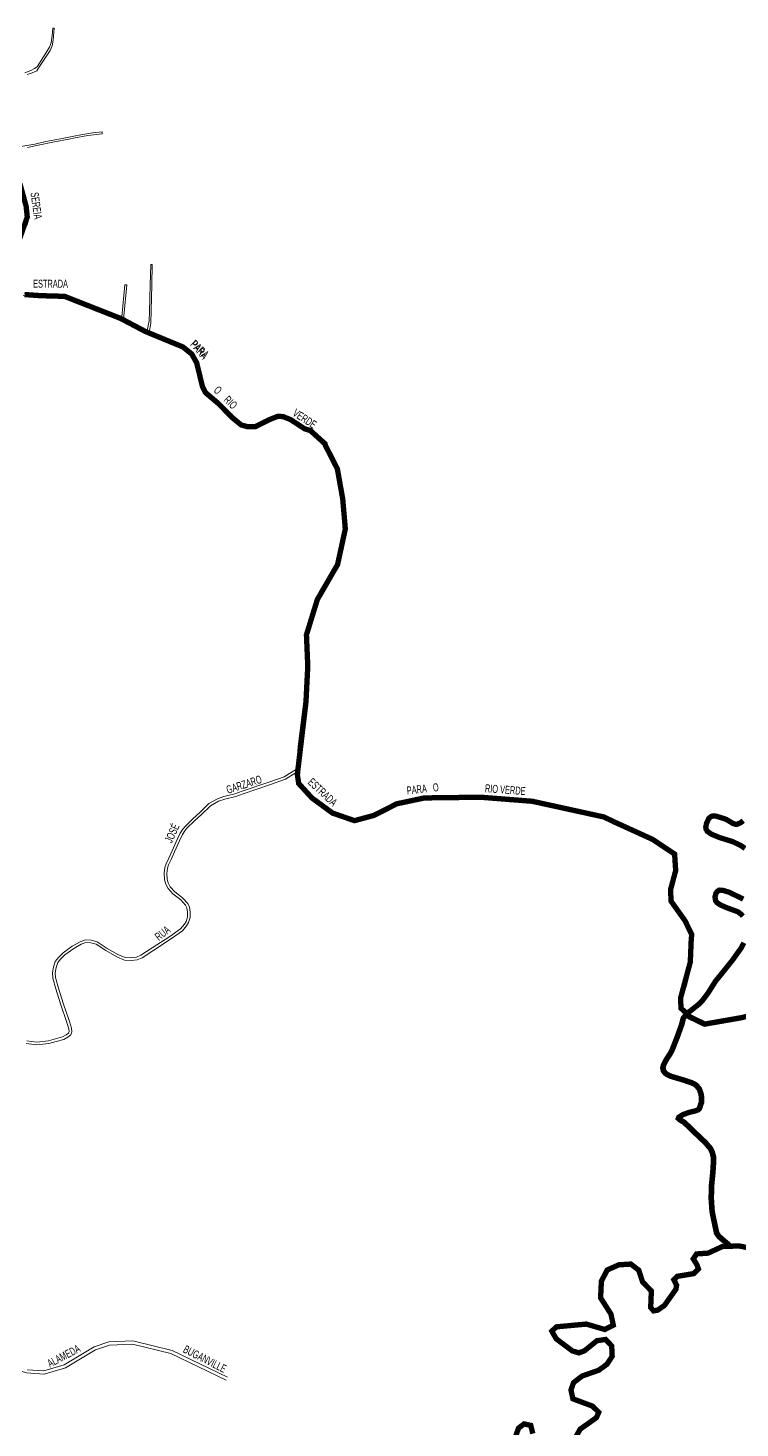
# Model space of a CAD drawing. Header units: millimetres. Extents: x 617885 to 663705, y 7172943 to 7234736.
# Drawn here: x 652920 to 654254, y 7180658 to 7183281 of the extents above; entities that cross this region are included whole.
import ezdxf

# ---------------------------------------------------------------- set-up
doc = ezdxf.new("R2010")
doc.units = ezdxf.units.MM
doc.layers.add('BAIRROS', color=12, linetype='Continuous')
doc.layers.add('TOP_VIAS 10.000', color=7, linetype='Continuous', lineweight=9)
doc.layers.add('VIAS', color=7, linetype='Continuous', lineweight=5)
doc.styles.add('LDUP', font='LDUP.SHX')

msp = doc.modelspace()

# ---------------------------------------------------------------- linework, layer by layer
at = {"layer": 'BAIRROS', "lineweight": 40, "ltscale": 0.3, "const_width": 10}
for points in [[(652905.3, 7182989.4), (652916.9, 7182947.3), (652919, 7182926.9), (652904.9, 7182887)], [(652905.3, 7182989.4), (652916.9, 7182947.3), (652919, 7182926.9), (652904.9, 7182887)], [(652914, 7182781.8), (652943.6, 7182779.7), (652988.9, 7182778.4), (653093.5, 7182737.2), (653140.1, 7182712.6), (653210.6, 7182683.5), (653227, 7182670.3), (653236.2, 7182654), (653247, 7182609.5), (653252.5, 7182598.2), (653276.6, 7182577.8), (653303.3, 7182550.8), (653319.7, 7182537.3), (653330.5, 7182534.4), (653345.5, 7182534), (653372.2, 7182547.3), (653388, 7182553.5), (653398, 7182553.1), (653412.2, 7182547.3), (653438.4, 7182530.2), (653449.2, 7182526.9), (653476.7, 7182501.9), (653477.2, 7182499.2), (653499.7, 7182455.1), (653509.7, 7182398.9), (653514.6, 7182342.6), (653500.1, 7182275.8), (653462.2, 7182210.2), (653441.8, 7182144), (653444.3, 7182085.5), (653440.9, 7182018), (653426.3, 7181895.4), (653424.7, 7181882.6), (653427.3, 7181865.4), (653452.1, 7181838.3), (653490.7, 7181810), (653531.7, 7181795.8), (653568.4, 7181805.7), (653611, 7181827.4), (653662.7, 7181838.4), (653768.1, 7181839.7), (653864.7, 7181832.1), (653998.8, 7181802.7), (654019.9, 7181792.6), (654090.2, 7181760.6), (654131.2, 7181733.2), (654133.2, 7181702.2), (654123.6, 7181666.3), (654124.6, 7181644.9), (654150.7, 7181608.2), (654163.2, 7181582.5), (654162.3, 7181571.7), (654160.6, 7181530.8), (654142.5, 7181463.8), (654143.1, 7181444.3), (654154.2, 7181434), (654154.2, 7181434), (654176.2, 7181451.5), (654182.7, 7181457.8), (654193.6, 7181472.4), (654207.9, 7181495), (654223.3, 7181514), (654239.7, 7181534.5), (654256.1, 7181557.5), (654260.9, 7181566.9)], [(652914, 7182781.8), (652943.6, 7182779.7), (652988.9, 7182778.4), (653093.5, 7182737.2), (653140.1, 7182712.6), (653210.6, 7182683.5), (653227, 7182670.3), (653236.2, 7182654), (653247, 7182609.5), (653252.5, 7182598.2), (653276.6, 7182577.8), (653303.3, 7182550.8), (653319.7, 7182537.3), (653330.5, 7182534.4), (653345.5, 7182534), (653372.2, 7182547.3), (653388, 7182553.5), (653398, 7182553.1), (653412.2, 7182547.3), (653438.4, 7182530.2), (653449.2, 7182526.9), (653476.7, 7182501.9), (653477.2, 7182499.2), (653499.7, 7182455.1), (653509.7, 7182398.9), (653514.6, 7182342.6), (653500.1, 7182275.8), (653462.2, 7182210.2), (653441.8, 7182144), (653444.3, 7182085.5), (653440.9, 7182018), (653426.3, 7181895.4), (653424.7, 7181882.6), (653427.3, 7181865.4), (653452.1, 7181838.3), (653490.7, 7181810), (653531.7, 7181795.8), (653568.4, 7181805.7), (653611, 7181827.4), (653662.7, 7181838.4), (653768.1, 7181839.7), (653864.7, 7181832.1), (653998.8, 7181802.7), (654019.9, 7181792.6), (654090.2, 7181760.6), (654131.2, 7181733.2), (654133.2, 7181702.2), (654123.6, 7181666.3), (654124.6, 7181644.9), (654150.7, 7181608.2), (654163.2, 7181582.5), (654162.3, 7181571.7), (654160.6, 7181530.8), (654142.5, 7181463.8), (654143.1, 7181444.3), (654154.2, 7181433.9), (654147.5, 7181425.8), (654146.6, 7181423.1), (654144.2, 7181413.6), (654136.2, 7181391.3), (654126.7, 7181366.7), (654122.7, 7181359.1), (654116.4, 7181349.4), (654113.5, 7181344.5), (654109.9, 7181336.7), (654109, 7181332.7), (654110, 7181327), (654113.6, 7181322.4), (654116.8, 7181320), (654124, 7181316.6), (654149.2, 7181309.1), (654164, 7181304), (654169.2, 7181301.3), (654172.3, 7181298.8), (654177.3, 7181292.5), (654180.3, 7181283.7), (654181.5, 7181276.7), (654181.5, 7181268), (654180.3, 7181265.6), (654178.6, 7181259.8), (654176.8, 7181255.4), (654175.2, 7181253.8), (654169.4, 7181251.6), (654161.5, 7181249.8), (654157.6, 7181248.8), (654146, 7181244.6), (654139, 7181240), (654138.1, 7181237.6), (654141, 7181234.9), (654147.2, 7181231.4), (654149.9, 7181229.4), (654168.5, 7181211.4), (654188.8, 7181192.1), (654197.6, 7181181.7), (654200.9, 7181175.7), (654203.5, 7181166.1), (654203.8, 7181156.5), (654202.6, 7181137.3), (654200.1, 7181111.8), (654199.5, 7181087.6), (654201.2, 7181063.1), (654206.3, 7181038.4), (654209.6, 7181022.8), (654213.7, 7181016.6), (654229.3, 7181003.3), (654236, 7180998.2), (654220.7, 7180997.7), (654194, 7180985.3), (654172.4, 7180983.8), (654166.1, 7180974.5), (654173.1, 7180963.4), (654175.7, 7180955.8), (654166.8, 7180946.9), (654136.3, 7180941.8), (654129.9, 7180935.5), (654135, 7180925.3), (654133.7, 7180917.7), (654112.1, 7180887.2), (654099.4, 7180878.4), (654091.8, 7180877.1), (654086.4, 7180883.5), (654087.7, 7180914.3), (654071.2, 7180931.4), (654064, 7180953.4), (654049.2, 7180964.8), (654026.8, 7180963.4), (654005.1, 7180953.8), (653994.1, 7180932.8), (653992.6, 7180901.5), (654012, 7180871.1), (654016.4, 7180850.2), (654000.5, 7180842.2), (653966, 7180852.3), (653910.1, 7180847.2), (653901.3, 7180839.1), (653909.6, 7180824.6), (653939.4, 7180802.2), (653952.1, 7180798.4), (653962.3, 7180802.2), (653985.7, 7180821.1), (654002.1, 7180823.5), (654013.4, 7180811.4), (654014.3, 7180792), (654004.7, 7180777.2), (653989.3, 7180765.9), (653958.1, 7180755), (653941.9, 7180742.5), (653937.1, 7180728.7), (653940.8, 7180712.2), (653977.6, 7180698.5), (653989.2, 7180687), (653984.7, 7180676.9), (653954.3, 7180655.3), (653945.7, 7180639.7)], [(654263.1, 7181743.8), (654255.7, 7181748.8), (654240, 7181756.5), (654215.4, 7181764.1), (654199.8, 7181770.6), (654192.5, 7181775.8), (654189.9, 7181780.4), (654189.6, 7181784), (654191.1, 7181791.2), (654195.4, 7181800.2), (654199.2, 7181803.3), (654201.8, 7181804.3), (654207.4, 7181804.6), (654223.9, 7181799.7), (654229.3, 7181797.3), (654229.3, 7181797.3), (654240, 7181790.8), (654245.3, 7181789), (654247.9, 7181789), (654255.1, 7181792), (654259.7, 7181795.8)], [(654259.7, 7181795.8), (654255.1, 7181792), (654247.9, 7181789), (654245.3, 7181789), (654240, 7181790.8), (654229.3, 7181797.3), (654229.3, 7181797.3), (654223.9, 7181799.7), (654207.4, 7181804.6), (654201.8, 7181804.3), (654199.2, 7181803.3), (654195.4, 7181800.2), (654191.1, 7181791.2), (654189.6, 7181784), (654189.9, 7181780.4), (654192.5, 7181775.8), (654199.8, 7181770.6), (654215.4, 7181764.1), (654240, 7181756.5), (654255.7, 7181748.8), (654263.1, 7181743.8)], [(654259.1, 7181616.8), (654255.9, 7181620.3), (654249.9, 7181624.9), (654237.4, 7181629.5), (654228.1, 7181632.9), (654216.2, 7181638.2), (654210.3, 7181642.5), (654208, 7181645.8), (654206.8, 7181652.9), (654208.6, 7181659.6), (654210.9, 7181662.8), (654214, 7181665.2), (654215.8, 7181665.6), (654221.6, 7181665.2), (654233.1, 7181661.7), (654259.8, 7181648.8)], [(654259.8, 7181648.8), (654233.1, 7181661.7), (654221.6, 7181665.2), (654215.8, 7181665.6), (654214, 7181665.2), (654210.9, 7181662.8), (654208.6, 7181659.6), (654206.8, 7181652.9), (654208, 7181645.8), (654210.3, 7181642.5), (654216.2, 7181638.2), (654228.1, 7181632.9), (654237.4, 7181629.5), (654249.9, 7181624.9), (654255.9, 7181620.3), (654259.1, 7181616.8)], [(654260.9, 7181566.9), (654256.1, 7181557.5), (654239.7, 7181534.5), (654223.3, 7181514), (654207.9, 7181495), (654193.6, 7181472.4), (654182.7, 7181457.8), (654176.2, 7181451.5), (654153.9, 7181433.8), (654158.5, 7181428.3), (654187.2, 7181414.4), (654256, 7181426.4), (654297.6, 7181436.4)], [(654298.2, 7181436.6), (654256.5, 7181426.6), (654187.8, 7181414.6), (654159.1, 7181428.5), (654154.6, 7181433.8), (654148.1, 7181426), (654147.2, 7181423.3), (654144.8, 7181413.8), (654136.8, 7181391.5), (654127.2, 7181366.9), (654123.3, 7181359.3), (654117, 7181349.6), (654114, 7181344.7), (654110.5, 7181336.9), (654109.6, 7181332.9), (654110.6, 7181327.2), (654114.2, 7181322.6), (654117.4, 7181320.2), (654124.6, 7181316.8), (654149.8, 7181309.3), (654164.6, 7181304.2), (654169.8, 7181301.5), (654172.9, 7181299), (654177.8, 7181292.7), (654180.9, 7181283.9), (654182.1, 7181276.9), (654182.1, 7181268.2), (654180.9, 7181265.8), (654179.2, 7181260), (654177.4, 7181255.6), (654175.7, 7181254), (654170, 7181251.8), (654162.1, 7181250), (654158.2, 7181249), (654146.6, 7181244.8), (654139.6, 7181240.2), (654138.7, 7181237.8), (654141.6, 7181235.1), (654147.8, 7181231.6), (654150.5, 7181229.6), (654169.1, 7181211.6), (654189.4, 7181192.3), (654198.2, 7181181.9), (654201.5, 7181175.9), (654204.1, 7181166.3), (654204.4, 7181156.7), (654203.2, 7181137.5), (654200.7, 7181112), (654200.1, 7181087.8), (654201.7, 7181063.3), (654206.8, 7181038.6), (654210.2, 7181023), (654214.3, 7181016.8), (654229.9, 7181003.5), (654235.8, 7180998.2), (654251.4, 7180998.8), (654320.7, 7180985.4)], [(653865.8, 7180647), (653861.8, 7180662.5), (653849.4, 7180665.2), (653839, 7180657.4), (653833.8, 7180643)]]:
    msp.add_lwpolyline(points, dxfattribs=at)
at = {"layer": 'VIAS', "color": 253}
for points in [[(652918.6, 7183194.3), (652928.3, 7183197.3), (652936.7, 7183201.1), (652941.8, 7183209.2), (652961.8, 7183239.2), (652965.4, 7183247.8), (652967.4, 7183258.5), (652969.6, 7183281.2), (652966.9, 7183281.3), (652965.6, 7183267.4), (652963.6, 7183253.3), (652960.6, 7183245.2), (652955.4, 7183237), (652937.3, 7183208.5), (652932.4, 7183205.7), (652925.5, 7183201.8), (652914.3, 7183197.6)], [(652919.2, 7183057.3), (652942.6, 7183062.2), (652966.7, 7183067.1), (653000, 7183073.9), (653005.5, 7183075), (653032.3, 7183079.6), (653059.4, 7183082.7), (653059.5, 7183086.6), (653041.2, 7183085), (653019.5, 7183081.2), (653006, 7183078.5), (653000, 7183077.2), (652984.1, 7183074), (652971.3, 7183071.6), (652953.7, 7183068.4), (652933.4, 7183063.6), (652903.4, 7183058.4)], [(652918.9, 7182912), (652921.6, 7182923), (652921.9, 7182930), (652919.8, 7182947.8)], [(654256.6, 7181430.1), (654188.3, 7181418.2), (654162, 7181431), (654146.9, 7181446), (654146.1, 7181462.7), (654153.9, 7181489.3), (654163.8, 7181530.7), (654166.6, 7181582.6), (654154.1, 7181608.4), (654127.5, 7181647), (654127.3, 7181665.6), (654136.2, 7181699.4), (654133.8, 7181735), (654093.8, 7181762.4), (654000.6, 7181805.5), (653865.5, 7181835.1), (653767.4, 7181843.1), (653662.9, 7181841.3), (653611, 7181831.3), (653568.2, 7181809.9), (653531.8, 7181799.2), (653492.3, 7181812.3), (653455.5, 7181840.5), (653431.5, 7181866.2), (653428.5, 7181879.4), (653432.9, 7181934), (653443.5, 7182018.2), (653447, 7182090), (653445.3, 7182144.8), (653465.1, 7182207.7), (653502.4, 7182272.5), (653517, 7182338.2), (653512.5, 7182402.3), (653502.5, 7182456.7), (653478.5, 7182505.6), (653452.3, 7182528.1), (653446.8, 7182530.1), (653441, 7182532.5), (653435.3, 7182535.4), (653428.3, 7182540), (653421.6, 7182545), (653415.5, 7182549.2), (653406.9, 7182553), (653398.6, 7182556), (653391.7, 7182556.2), (653382.9, 7182554.8), (653375.1, 7182551.7), (653366.5, 7182547.6), (653356, 7182541.8), (653351, 7182540.1), (653346.4, 7182538.6), (653341.6, 7182537.6), (653337.2, 7182537.7), (653330.1, 7182538.4), (653325.7, 7182539.3), (653318.9, 7182542.8), (653312.4, 7182547.7), (653305.3, 7182553.4), (653292.7, 7182566.1), (653280.5, 7182578.1), (653273.9, 7182583.7), (653266, 7182590.2), (653258.2, 7182597.2), (653252.3, 7182604.1), (653248.6, 7182610.7), (653245.6, 7182621.1), (653243.1, 7182632.7), (653240.3, 7182646.9), (653237.6, 7182656.2), (653231.5, 7182668.1), (653224.2, 7182677.1), (653210.9, 7182686.7), (653198, 7182693.4), (653184.5, 7182698.7), (653163.9, 7182706.1), (653148.7, 7182711.8), (653147.8, 7182712.7), (653147.6, 7182714.1), (653149.5, 7182724.6), (653150.2, 7182727.9), (653152, 7182800), (653152.8, 7182837.8), (653150.3, 7182838.2), (653149.4, 7182800), (653148.2, 7182750), (653147.2, 7182732.4), (653145, 7182720.3), (653144, 7182716.6), (653142.2, 7182714.8), (653140.6, 7182714.6), (653120.4, 7182725.8), (653101.3, 7182735.9), (653100.3, 7182736.7), (653099.7, 7182738.4), (653099.7, 7182741.3), (653105.2, 7182800), (653102, 7182800), (653096.1, 7182740.1), (653095.8, 7182739.3), (653095.1, 7182738.7), (653093.3, 7182738.6), (653060.5, 7182754), (653039.6, 7182762.2), (653016.7, 7182771.3), (653000, 7182777), (652995, 7182779.1), (652991.1, 7182779.9), (652983.3, 7182780.9), (652974.4, 7182781.4), (652955.3, 7182781.9), (652940.4, 7182781.4), (652925.6, 7182782.4), (652913.8, 7182784)], [(652911.3, 7182780.1), (652932.3, 7182777.5), (652946.9, 7182776.7), (652956.7, 7182776.9), (652969.4, 7182776.7), (652979.9, 7182776.7), (652986.5, 7182775.6), (652995.2, 7182773.4), (653000, 7182771.2), (653008.7, 7182768.1), (653041.8, 7182755.3), (653061.4, 7182747.7), (653077.1, 7182741.3), (653092, 7182734.4), (653111.1, 7182724.6), (653126.5, 7182715.8), (653140.3, 7182709), (653165.9, 7182698.7), (653182.9, 7182693.5), (653197.7, 7182686.6), (653208.4, 7182680.6), (653217.9, 7182674.1), (653226.1, 7182666.3), (653229.5, 7182660.5), (653232.6, 7182653.4), (653234.9, 7182644.7), (653240.1, 7182622.5), (653244, 7182609.5), (653246.9, 7182602.4), (653251.7, 7182595.7), (653258.3, 7182589.1), (653265.3, 7182583.7), (653273.7, 7182577.3), (653279, 7182572.3), (653298.9, 7182550.9), (653299.7, 7182550.2), (653306.4, 7182544.3), (653313.8, 7182538.8), (653322.4, 7182533.7), (653328, 7182532.1), (653335.4, 7182531.4), (653344.3, 7182531.3), (653351.1, 7182533.6), (653358.8, 7182537), (653369.7, 7182543), (653379.1, 7182547.8)], [(653379.1, 7182547.8), (653386.1, 7182550.1), (653392.5, 7182550.2), (653398.9, 7182549.7), (653410.1, 7182545.2), (653417.1, 7182540.9), (653425.3, 7182535.4), (653434.8, 7182528), (653444, 7182524.1), (653448, 7182523), (653473.2, 7182501.5), (653496.2, 7182454.6), (653505.9, 7182401.5), (653510.4, 7182338.7), (653496.2, 7182275), (653459, 7182210.4), (653438.6, 7182145.8), (653440.4, 7182090), (653436.9, 7182018.8), (653426.3, 7181934.7), (653423, 7181892.5), (653400.2, 7181878.1), (653373.1, 7181868.5), (653321.7, 7181850.8), (653307.9, 7181845.9), (653287.4, 7181841), (653275.2, 7181836.8), (653259.3, 7181827.7), (653242, 7181811.2), (653229, 7181799.3), (653214.4, 7181785), (653210.1, 7181779.6), (653205.2, 7181772.4), (653199.7, 7181760.2), (653190.4, 7181739.3), (653183.8, 7181725.4), (653178.9, 7181714.6), (653176.9, 7181707.7), (653175.5, 7181697.1), (653175.9, 7181685.2), (653178.4, 7181677), (653182.7, 7181668.9), (653191.7, 7181658.6), (653206.5, 7181647.5), (653215.4, 7181637.6), (653217.7, 7181632.2), (653219.3, 7181624.3), (653219, 7181614.9), (653216.5, 7181606.8), (653213.4, 7181601.8), (653206, 7181593.2), (653186, 7181578.9), (653153.1, 7181557.2), (653131.9, 7181543.4), (653123.6, 7181540), (653113.7, 7181538.5), (653102.5, 7181539.6), (653088.7, 7181545.1), (653068.6, 7181556.4), (653050, 7181568.7), (653038.8, 7181572.1), (653028, 7181572.2), (653017.9, 7181568.9), (653003.3, 7181560.3), (652986.1, 7181548.3), (652977.6, 7181539.4), (652971.5, 7181532.1), (652968.3, 7181521.5), (652966.4, 7181511), (652966.6, 7181500.9), (652972.5, 7181480.6), (652981.5, 7181452.5), (652993.3, 7181417.6), (652996.9, 7181405.7), (652997.4, 7181400.8), (652996.1, 7181397.5), (652992.1, 7181394.1), (652985.3, 7181390.5), (652971.8, 7181386.7), (652958.7, 7181383.2), (652937.2, 7181380.6), (652918.1, 7181383.1)], [(654245.9, 7181421.5), (654187.3, 7181411.3), (654158.1, 7181425.5), (654140.4, 7181443.2), (654139.5, 7181463.5), (654147.5, 7181491), (654157.2, 7181531.7), (654159.8, 7181581.2), (654148.3, 7181605.1), (654120.9, 7181644.9), (654120.7, 7181666.4), (654129.5, 7181700), (654127.4, 7181731.4), (654090.6, 7181756.7), (653998.5, 7181799.1), (653864.5, 7181828.5), (653767.1, 7181836.5), (653663.6, 7181834.7), (653613.1, 7181825), (653570.6, 7181803.7), (653531.7, 7181792.2), (653489.2, 7181806.4), (653451.1, 7181835.6), (653425.4, 7181863), (653421.9, 7181878.9), (653422.5, 7181886.3), (653402.4, 7181873.6), (653374.7, 7181863.8), (653323.4, 7181846.1), (653309.4, 7181841.1), (653288.8, 7181836.2), (653277.3, 7181832.2), (653262.3, 7181823.7), (653245.4, 7181807.5), (653232.4, 7181795.6), (653218.1, 7181781.7), (653214.2, 7181776.6), (653209.6, 7181770), (653204.3, 7181758.2), (653195, 7181737.2), (653188.4, 7181723.3), (653183.6, 7181712.9), (653181.8, 7181706.7), (653180.5, 7181696.8), (653180.9, 7181686), (653183, 7181679), (653186.8, 7181671.8), (653195.2, 7181662.3), (653209.8, 7181651.2), (653219.6, 7181640.4), (653222.5, 7181633.8), (653224.3, 7181624.7), (653224, 7181614.1), (653221.1, 7181604.7), (653217.5, 7181598.8), (653209.4, 7181589.5), (653188.8, 7181574.8), (653155.8, 7181553), (653134.2, 7181538.9), (653124.9, 7181535.2), (653113.9, 7181533.5), (653101.3, 7181534.6), (653086.6, 7181540.6), (653066, 7181552.2), (653047.9, 7181564.1), (653038, 7181567.1), (653028.8, 7181567.2), (653020, 7181564.3), (653006, 7181556), (652989.3, 7181544.5), (652981.4, 7181536.1), (652976, 7181529.7), (652973.2, 7181520.3), (652971.4, 7181510.6), (652971.6, 7181501.7), (652977.3, 7181482), (652986.2, 7181454), (652998, 7181419.1), (653001.8, 7181406.7), (653002.5, 7181400.1), (653000.3, 7181394.5), (652994.9, 7181389.9), (652987.2, 7181385.8), (652973.2, 7181381.9), (652959.6, 7181378.3), (652937.2, 7181375.6), (652916.8, 7181378.3)], [(654245.9, 7181421.5), (654299.2, 7181433.6)], [(652650.6, 7180669), (652705.8, 7180683.6), (652744, 7180702.5), (652778.5, 7180715.1), (652790.4, 7180728), (652794.5, 7180737.8), (652800.3, 7180765), (652804.7, 7180798.5), (652853.3, 7180780.7), (652917.8, 7180760.9), (652950.9, 7180758.3), (652990.6, 7180770.3), (653046.7, 7180804.1), (653072.7, 7180813), (653116.1, 7180814.9), (653188.1, 7180797.1), (653291.6, 7180747.3)], [(652918.9, 7180766.8), (652950.2, 7180764.4), (652988.2, 7180775.8), (653044.1, 7180809.6), (653071.5, 7180819), (653116.7, 7180820.9), (653190.1, 7180802.8), (653294.2, 7180752.7)]]:
    msp.add_lwpolyline(points, dxfattribs=at)

# ---------------------------------------------------------------- texts
at = {"layer": 'TOP_VIAS 10.000', "color": 251, "style": 'LDUP', "width": 0.69}
for s, rotation, p in [('SEREIA', 278, (652925.1, 7182972.4)), ('PARA', 316, (653223.2, 7182687.4)), ('PARA', 310, (653223.2, 7182687.4)), ('O    RIO', 316, (653266.9, 7182600.9)), ('VERDE', 326.9867, (653414.5, 7182555.8)), ('GARZARO', 18.0617, (653294.7, 7181845.9)), ('ESTRADA', 317.0741, (653443.1, 7181866)), ('PARA   O', 6.3962, (653630.5, 7181844.7)), ('RIO VERDE', 355.8111, (653775.6, 7181849.2)), ('JOSÉ', 65.4313, (653189.6, 7181752.9)), ('RUA', 38.5868, (653165.4, 7181570.1)), ('ALAMEDA', 27.8402, (652961.5, 7180770.5)), ('BUGANVILLE', 332.9125, (653209.5, 7180800.1))]:
    msp.add_text(s, height=15, rotation=rotation, dxfattribs=at).set_placement(p)
msp.add_text('ESTRADA', height=15, dxfattribs=at).set_placement((652929.9, 7182794.6))

doc.saveas('drawing.dxf')
